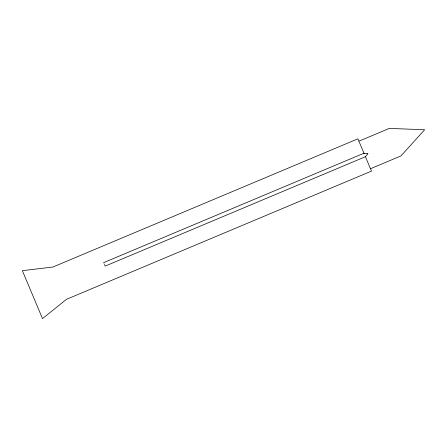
<?xml version="1.0" encoding="UTF-8"?>
<svg xmlns="http://www.w3.org/2000/svg" width="447" height="447" viewBox="0 0 447 447"><rect width="100%" height="100%" fill="white"/><g stroke="black" fill="none" stroke-linecap="round" stroke-linejoin="round"><path stroke-width="0.67" d="M104.788 265.25L105.157 266.121L365.428 156.713L367.87 153.762M367.87 153.757L363.959 153.215L103.682 262.624L103.9 263.138M358.818 140.984L357.907 138.821L52.891 267.038L22.35 270.67L42.499 318.605L66.463 299.328L371.479 171.112L370.569 168.949M364.193 153.774L358.902 141.191L389.337 128.395L424.65 129.759L400.92 155.947L370.485 168.737L365.445 156.746M104.324 264.149L104.514 264.602"/></g></svg>
